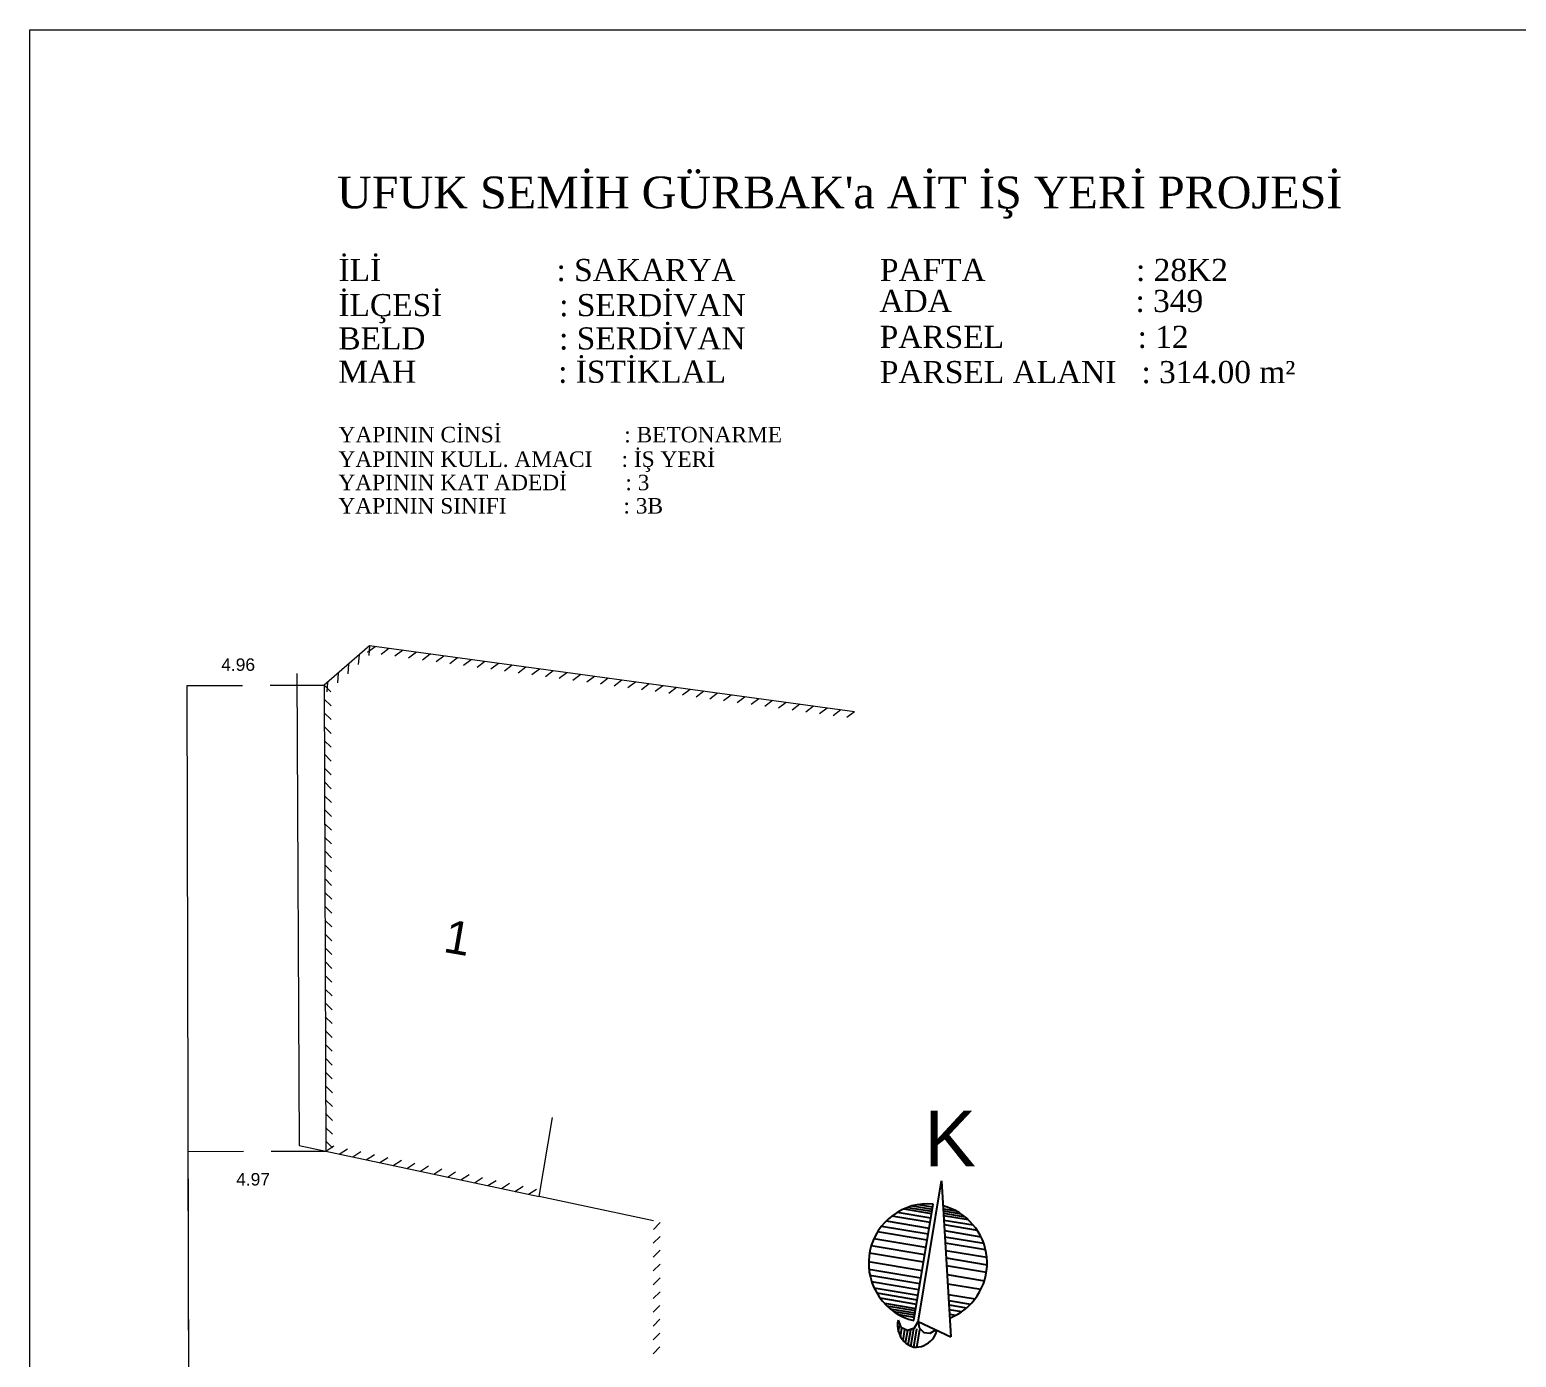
# Model space of a CAD drawing. Extents: x 173271 to 181879, y -242817 to -239967.
# Drawn here: x 174306 to 175650, y -241818 to -240617 of the extents above; entities that cross this region are included whole.
import ezdxf

# ---------------------------------------------------------------- set-up
doc = ezdxf.new("R2010")
doc.units = 0
doc.header["$MEASUREMENT"] = 0
for name, color, linetype, lineweight in [('AD', 7, 'CONTINUOUS', 0), ('BINA', 143, 'CONTINUOUS', 0), ('ROL_DİK', 4, 'CONTINUOUS', 0), ('ROL_PHAT', 30, 'CONTINUOUS', 0)]:
    doc.layers.add(name, color=color, linetype=linetype, lineweight=lineweight)
for name, color, linetype in [('KUTUPHANE', 1, 'CONTINUOUS'), ('MKDU0', 50, 'CONTINUOUS'), ('YAZI1', 240, 'CONTINUOUS')]:
    doc.layers.add(name, color=color, linetype=linetype)
doc.styles.add('A', font='times.ttf', dxfattribs={"height": 20})
doc.styles.add('ARIAL', font='arial.ttf', dxfattribs={"height": 1})
doc.styles.get("Standard").update_dxf_attribs({"font": 'arial.ttf'})

# ---------------------------------------------------------------- blocks, each defined once
blk = doc.blocks.new('A$C7E933937')
at = {"layer": 'KUTUPHANE'}
for p, q in [((50.1, 27.7), (85.2, 180.5)), ((85.2, 180.5), (85, 9.5)), ((34.7, 149.1), (29.6, 146.1)), ((40, 151.6), (34.7, 149.1)), ((34.8, 149.2), (71.1, 140.9)), ((45.5, 153.6), (40, 151.6)), ((42.2, 152.5), (72.2, 145.6)), ((51.2, 155.1), (45.5, 153.6)), ((45.6, 29.8), (74.5, 155.8)), ((46.7, 153.9), (72.7, 148)), ((57, 156.1), (51.2, 155.1)), ((51.9, 155.2), (73.3, 150.3)), ((62.8, 156.5), (57, 156.1)), ((58.5, 156.2), (73.8, 152.7)), ((68.7, 156.4), (62.8, 156.5)), ((74.5, 155.8), (68.7, 156.4)), ((89.8, 151.5), (85.2, 153.2)), ((85.2, 147.6), (104.1, 143.2)), ((85.7, 150), (98.7, 147)), ((94.2, 149.5), (89.8, 151.5)), ((98.5, 147.1), (94.2, 149.5)), ((102.6, 144.3), (98.5, 147.1)), ((12.6, 130.1), (9.3, 125.2)), ((16.3, 134.7), (12.6, 130.1)), ((20.4, 138.9), (16.3, 134.7)), ((16.6, 135.1), (67.1, 123.5)), ((24.8, 142.7), (20.4, 138.9)), ((22.1, 140.5), (68.6, 129.8)), ((29.6, 146.1), (24.8, 142.7)), ((28.8, 145.6), (70, 136.1)), ((85.2, 142.6), (111.6, 136.5)), ((85.2, 137.6), (116.8, 130.3)), ((85.2, 132.6), (120.7, 124.5)), ((85.7, 145), (108.3, 139.8)), ((106.5, 141.3), (102.6, 144.3)), ((110.2, 138), (106.5, 141.3)), ((113.5, 134.4), (110.2, 138)), ((116.6, 130.6), (113.5, 134.4)), ((119.4, 126.6), (116.6, 130.6)), ((4.2, 114.7), (2.4, 109.1)), ((6.5, 120.1), (4.2, 114.7)), ((4.2, 114.7), (62, 101.4)), ((9.3, 125.2), (6.5, 120.1)), ((7.6, 122.2), (63.8, 109.3)), ((12.1, 129.5), (65.7, 117.2)), ((85.1, 119.3), (127.1, 109.7)), ((85.2, 126), (124.5, 116.9)), ((121.9, 122.3), (119.4, 126.6)), ((124.1, 117.9), (121.9, 122.3)), ((125.9, 113.4), (124.1, 117.9)), ((1.1, 103.4), (0.3, 97.6)), ((2.4, 109.1), (1.1, 103.4)), ((1.8, 106.9), (60.2, 93.5)), ((85.1, 112.7), (128.7, 102.7)), ((85.1, 104.4), (129.6, 94.2)), ((127.4, 108.7), (125.9, 113.4)), ((128.5, 103.9), (127.4, 108.7)), ((129.2, 99), (128.5, 103.9)), ((129.6, 94.1), (129.2, 99)), ((0.3, 97.6), (0, 91.7)), ((0, 91.7), (0.3, 85.8)), ((0.1, 89), (56.2, 76.1)), ((0.2, 97.3), (58, 84)), ((0.3, 85.8), (1.1, 80)), ((0.7, 82.2), (54.8, 69.8)), ((85.1, 96.1), (129.3, 85.9)), ((85.1, 87.8), (128.1, 77.9)), ((128.4, 79.4), (129.2, 84.3)), ((129.2, 84.3), (129.6, 89.2)), ((129.6, 89.2), (129.6, 94.1)), ((1.1, 80), (2.4, 74.3)), ((2.1, 75.3), (53.3, 63.5)), ((2.4, 74.3), (4.2, 68.7)), ((4.2, 68.7), (6.6, 63.3)), ((4.5, 68.1), (51.9, 57.2)), ((85.1, 77.8), (125.3, 68.5)), ((85.1, 67.8), (121, 59.6)), ((121.8, 61), (124, 65.4)), ((124, 65.4), (125.8, 70)), ((125.8, 70), (127.3, 74.7)), ((127.3, 74.7), (128.4, 79.4)), ((6.6, 63.3), (9.4, 58.2)), ((7, 62.5), (50.8, 52.4)), ((9.4, 58.2), (12.6, 53.3)), ((10.2, 56.8), (49.7, 47.7)), ((12.6, 53.3), (16.3, 48.7)), ((14.6, 50.8), (48.6, 43)), ((85.1, 56.2), (114, 49.5)), ((85.1, 49.5), (108.7, 44.1)), ((110.1, 45.3), (113.4, 48.9)), ((113.4, 48.9), (116.5, 52.7)), ((116.5, 52.7), (119.4, 56.8)), ((119.4, 56.8), (121.8, 61)), ((16.3, 48.7), (20.4, 44.5)), ((17.3, 47.7), (48.1, 40.6)), ((20.4, 44.5), (24.9, 40.7)), ((20.5, 44.4), (47.5, 38.2)), ((24.4, 41), (47, 35.9)), ((24.9, 40.7), (29.7, 37.3)), ((29.5, 37.4), (46.4, 33.5)), ((29.7, 37.3), (34.7, 34.3)), ((34.7, 34.3), (40.1, 31.8)), ((85.1, 44.6), (104.1, 40.2)), ((85.1, 39.6), (98.6, 36.5)), ((85.1, 34.6), (92.1, 33)), ((89.7, 31.9), (94.1, 33.9)), ((94.1, 33.9), (98.4, 36.3)), ((98.4, 36.3), (102.5, 39)), ((102.5, 39), (106.4, 42)), ((106.4, 42), (110.1, 45.3)), ((27.8, 28.2), (27.5, 25.1)), ((27.5, 25.1), (27.5, 22)), ((27.5, 22), (28, 18.8)), ((28.6, 31.3), (27.8, 28.2)), ((28, 18.6), (29.5, 24.9)), ((28, 18.8), (28.9, 15.8)), ((28.6, 31.3), (31.1, 23.6)), ((30.1, 12.9), (32.2, 22.4)), ((31.1, 23.6), (38.2, 19.7)), ((32.5, 9), (35.1, 20.6)), ((35.1, 6.1), (38.3, 19.7)), ((37.9, 3.8), (41.6, 19.8)), ((38.2, 19.7), (46, 21.7)), ((40.1, 31.8), (45.6, 29.8)), ((40.7, 1.5), (45.3, 21.3)), ((43.9, 0.7), (48.4, 20.6)), ((46, 21.7), (50.3, 28.6)), ((47, 0), (51.6, 19.8)), ((50.3, 28.6), (85, 9.5)), ((50.3, 28.6), (50.8, 21.4)), ((50.8, 21.4), (55.6, 16.1)), ((62.6, 14.9), (68.9, 18.3)), ((69.1, 15.1), (70.1, 17.7)), ((85, 30.2), (89.7, 31.9)), ((28.9, 15.8), (30.1, 12.9)), ((30.1, 12.9), (31.7, 10.2)), ((31.7, 10.2), (33.6, 7.7)), ((33.6, 7.7), (35.8, 5.5)), ((35.8, 5.5), (38.3, 3.6)), ((38.3, 3.6), (41, 2)), ((41, 2), (43.9, 0.7)), ((43.9, 0.7), (46.7, 0.6)), ((46.7, 0.6), (49.5, 0.7)), ((49.5, 0.7), (52.3, 1.2)), ((52.3, 1.2), (55, 2)), ((55, 2), (57.6, 3.1)), ((55.6, 16.1), (62.6, 14.9)), ((57.6, 3.1), (60, 4.5)), ((60, 4.5), (62.3, 6.2)), ((62.3, 6.2), (64.3, 8.1)), ((64.3, 8.1), (66.2, 10.2)), ((66.2, 10.2), (67.8, 12.6)), ((67.8, 12.6), (69.1, 15.1))]:
    blk.add_line(p, q, dxfattribs=at)

msp = doc.modelspace()

# ---------------------------------------------------------------- linework, layer by layer
at = {"layer": 'BINA'}
for p, q in [((174613.139, -241174.022, 1656), (174572.087, -241209.511, 1654.75)), ((174618.376, -241174.733), (174611.413, -241180.032)), ((174613.139, -241174.022), (174612.504, -241182.749)), ((174613.139, -241174.022), (174612.504, -241182.749)), ((175051.907, -241233.533, 1630.425), (174613.139, -241174.022, 1656)), ((174630.763, -241176.413), (174623.8, -241181.712)), ((174643.149, -241178.093), (174636.187, -241183.392)), ((174655.536, -241179.773), (174648.573, -241185.072)), ((174594.226, -241190.372), (174593.592, -241199.099)), ((174603.682, -241182.197), (174603.048, -241190.924)), ((174667.922, -241181.453), (174660.96, -241186.752)), ((174680.309, -241183.133), (174673.346, -241188.432)), ((174692.696, -241184.813), (174685.733, -241190.112)), ((174705.082, -241186.493), (174698.12, -241191.792)), ((174717.469, -241188.173), (174710.506, -241193.472)), ((174729.855, -241189.853), (174722.893, -241195.152)), ((174742.242, -241191.533), (174735.279, -241196.832)), ((174754.628, -241193.213), (174747.666, -241198.512)), ((174547.553, -241199.038, 1658.625), (174549.599, -241625.916, 1658.95)), ((174575.313, -241206.722), (174574.679, -241215.449)), ((174584.77, -241198.547), (174584.135, -241207.274)), ((174767.015, -241194.893), (174760.052, -241200.192)), ((174779.402, -241196.573), (174772.439, -241201.872)), ((174791.788, -241198.253), (174784.826, -241203.552)), ((174804.175, -241199.933), (174797.212, -241205.232)), ((174816.561, -241201.613), (174809.599, -241206.912)), ((174828.948, -241203.293), (174821.985, -241208.592)), ((174841.335, -241204.973), (174834.372, -241210.272)), ((174853.721, -241206.653), (174846.759, -241211.952)), ((174572.087, -241209.511, 1654.75), (174573.576, -241631.019)), ((174572.087, -241209.511), (174578.296, -241215.676)), ((174572.087, -241209.511), (174578.296, -241215.676)), ((174866.108, -241208.333), (174859.145, -241213.632)), ((174878.494, -241210.013), (174871.532, -241215.312)), ((174890.881, -241211.693), (174883.918, -241216.992)), ((174903.268, -241213.373), (174896.305, -241218.672)), ((174915.654, -241215.053), (174908.692, -241220.352)), ((174928.041, -241216.733), (174921.078, -241222.032)), ((174940.427, -241218.413), (174933.465, -241223.712)), ((174952.814, -241220.093), (174945.851, -241225.392)), ((174572.131, -241222.011), (174578.34, -241228.176)), ((174572.175, -241234.511), (174578.384, -241240.676)), ((174965.201, -241221.773), (174958.238, -241227.072)), ((174977.587, -241223.453), (174970.625, -241228.752)), ((174989.974, -241225.133), (174983.011, -241230.432)), ((175002.36, -241226.813), (174995.398, -241232.112)), ((175014.747, -241228.493), (175007.784, -241233.792)), ((175027.133, -241230.173), (175020.171, -241235.472)), ((175039.52, -241231.853), (175032.557, -241237.152)), ((175051.907, -241233.533), (175044.944, -241238.832)), ((175051.907, -241233.533), (175044.944, -241238.832)), ((174572.219, -241247.011), (174578.428, -241253.176)), ((174572.263, -241259.511), (174578.472, -241265.676)), ((174572.308, -241272.011), (174578.517, -241278.176)), ((174572.352, -241284.51), (174578.561, -241290.676)), ((174572.396, -241297.01), (174578.605, -241303.176)), ((174572.44, -241309.51), (174578.649, -241315.676)), ((174572.484, -241322.01), (174578.693, -241328.176)), ((174572.528, -241334.51), (174578.737, -241340.675)), ((174572.572, -241347.01), (174578.781, -241353.175)), ((174572.617, -241359.51), (174578.826, -241365.675)), ((174572.661, -241372.01), (174578.87, -241378.175)), ((174572.705, -241384.51), (174578.914, -241390.675)), ((174572.749, -241397.01), (174578.958, -241403.175)), ((174572.793, -241409.51), (174579.002, -241415.675)), ((174572.837, -241422.01), (174579.046, -241428.175)), ((174572.881, -241434.51), (174579.09, -241440.675)), ((174572.926, -241447.009), (174579.135, -241453.175)), ((174572.97, -241459.509), (174579.179, -241465.675)), ((174573.014, -241472.009), (174579.223, -241478.175)), ((174573.058, -241484.509), (174579.267, -241490.675)), ((174573.102, -241497.009), (174579.311, -241503.174)), ((174573.146, -241509.509), (174579.355, -241515.674)), ((174573.191, -241522.009), (174579.4, -241528.174)), ((174573.235, -241534.509), (174579.444, -241540.674)), ((174573.279, -241547.009), (174579.488, -241553.174)), ((174573.323, -241559.509), (174579.532, -241565.674)), ((174573.367, -241572.009), (174579.576, -241578.174)), ((174573.411, -241584.509), (174579.62, -241590.674)), ((174573.455, -241597.009), (174579.664, -241603.174)), ((174573.5, -241609.508), (174579.709, -241615.674)), ((174766.609, -241672.096, 1727.225), (174778.687, -241600.486)), ((174573.544, -241622.008), (174579.753, -241628.174)), ((174549.599, -241625.916, 1658.95), (174573.576, -241631.019)), ((174573.576, -241631.019), (174580.915, -241626.255)), ((174573.576, -241631.019), (174580.915, -241626.255)), ((174573.576, -241631.019), (174766.609, -241672.096, 1727.225)), ((174585.802, -241633.62), (174593.141, -241628.856)), ((174598.028, -241636.222), (174605.367, -241631.458)), ((174610.254, -241638.824), (174617.594, -241634.06)), ((174622.48, -241641.425), (174629.82, -241636.662)), ((174634.707, -241644.027), (174642.046, -241639.263)), ((174646.933, -241646.629), (174654.272, -241641.865)), ((174659.159, -241649.231), (174666.499, -241644.467)), ((174671.385, -241651.832), (174678.725, -241647.068)), ((174683.612, -241654.434), (174690.951, -241649.67)), ((174695.838, -241657.036), (174703.177, -241652.272)), ((174708.064, -241659.638), (174715.404, -241654.874)), ((174720.29, -241662.239), (174727.63, -241657.475)), ((174732.517, -241664.841), (174739.856, -241660.077)), ((174744.743, -241667.443), (174752.082, -241662.679)), ((174756.969, -241670.044), (174764.309, -241665.281)), ((174869.922, -241694.033, 1743.475), (174766.609, -241672.096, 1727.225)), ((174869.9, -241701.84), (174876.104, -241695.67)), ((174869.865, -241714.34), (174876.07, -241708.17)), ((174869.83, -241726.84), (174876.035, -241720.67)), ((174869.761, -241751.84), (174875.965, -241745.67)), ((174869.795, -241739.34), (174876, -241733.17)), ((174869.726, -241764.34), (174875.93, -241758.17)), ((174869.691, -241776.84), (174875.895, -241770.67)), ((174869.656, -241789.34), (174875.86, -241783.17)), ((174869.621, -241801.84), (174875.825, -241795.67)), ((174869.586, -241814.34), (174875.791, -241808.17))]:
    msp.add_line(p, q, dxfattribs=at)
at = {"layer": 'ROL_DİK'}
for p, q in [((174448.207, -241209.809), (174498.207, -241209.689)), ((174523.207, -241209.628), (174572.087, -241209.511)), ((174449.221, -241631.317), (174499.22, -241631.197)), ((174524.22, -241631.137), (174573.576, -241631.019))]:
    msp.add_line(p, q, dxfattribs=at)
at = {"layer": 'ROL_PHAT'}
for q in [(174448.207, -241209.809), (174449.211, -241627.209), (174449.221, -241631.317)]:
    msp.add_line((174450.467, -242149.937), q, dxfattribs=at)
at = {"layer": 'YAZI1', "color": 2, "linetype": 'Continuous', "lineweight": 15}
for p, q in [((174305.827, -240616.561), (175680.531, -240616.561)), ((174305.827, -242816.561), (174305.827, -240616.561))]:
    msp.add_line(p, q, dxfattribs=at)

# ---------------------------------------------------------------- block references
at = {"layer": 'MKDU0', "color": 8, "ltscale": 0.03, "xscale": 0.8268749999999997, "yscale": 0.8268749999999997, "zscale": 0.8268749999999997, "rotation": 3.503852855253751}
msp.add_blockref('A$C7E933937', (175069.348, -241811.252), dxfattribs=at)

# ---------------------------------------------------------------- texts
at = {"layer": 'AD'}
msp.add_text('1', height=30, rotation=350.046655, dxfattribs=at).set_placement((174678.931, -241450.609))
at = {"layer": 'MKDU0', "color": 8, "ltscale": 0.03, "style": 'A'}
for s, height, p in [("UFUK SEMİH GÜRBAK'a AİT İŞ YERİ PROJESİ", 28.8, (174583.804, -240778.156)), ('İLİ                     : SAKARYA', 20, (174585.136, -240843.938)), ('PAFTA                  : 28K2', 20, (175074.852, -240843.862)), ('İLÇESİ              : SERDİVAN', 20, (174585.03, -240875.676)), ('ADA                      : 349', 20, (175074.413, -240871.891)), ('BELD                : SERDİVAN', 20, (174584.924, -240905.81)), ('PARSEL                : 12', 20, (175074.64, -240904.417)), ('MAH                 : İSTİKLAL', 20, (174584.924, -240935.949)), ('PARSEL ALANI   : 314.00 m² ', 20, (175074.785, -240936.251)), ('YAPININ CİNSİ                     : BETONARME', 14, (174585.136, -240989.814)), ('YAPININ KULL. AMACI     : İŞ YERİ', 14, (174585.062, -241012.031)), ('YAPININ KAT ADEDİ          : 3', 14, (174584.988, -241033.124)), ('YAPININ SINIFI                    : 3B', 14, (174584.988, -241054.222))]:
    msp.add_text(s, height=height, dxfattribs=at).set_placement(p)
at = {"layer": 'MKDU0', "color": 8, "ltscale": 0.03, "insert": (175138.274, -241619.662), "char_height": 50.295, "attachment_point": 5, "rotation": 359.956419, "style": 'ARIAL'}
msp.add_mtext('K', dxfattribs=at)
at = {"layer": 'ROL_DİK'}
for s, p in [('4.96', (174479.048, -241196.589)), ('4.97', (174492.566, -241662.151))]:
    msp.add_text(s, height=11.25, rotation=0.137713, dxfattribs=at).set_placement(p)

doc.saveas('drawing.dxf')
